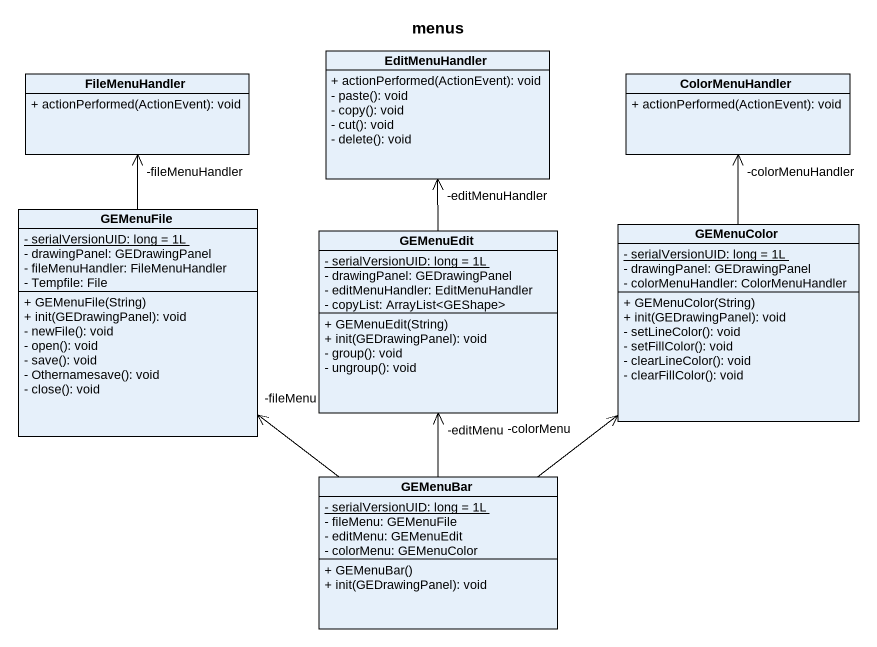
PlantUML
@startuml
title menus
hide circle
hide empty members
skinparam classAttributeIconSize 0
class FileMenuHandler {
  + actionPerformed(ActionEvent): void
}
class EditMenuHandler {
  + actionPerformed(ActionEvent): void
  - paste(): void
  - copy(): void
  - cut(): void
  - delete(): void
}
class ColorMenuHandler {
  + actionPerformed(ActionEvent): void
}
class GEMenuFile {
  {static} - serialVersionUID: long = 1L
  - drawingPanel: GEDrawingPanel
  - fileMenuHandler: FileMenuHandler
  - Tempfile: File
  + GEMenuFile(String)
  + init(GEDrawingPanel): void
  - newFile(): void
  - open(): void
  - save(): void
  - Othernamesave(): void
  - close(): void
}
class GEMenuEdit {
  {static} - serialVersionUID: long = 1L
  - drawingPanel: GEDrawingPanel
  - editMenuHandler: EditMenuHandler
  - copyList: ArrayList<GEShape>
  + GEMenuEdit(String)
  + init(GEDrawingPanel): void
  - group(): void
  - ungroup(): void
}
class GEMenuColor {
  {static} - serialVersionUID: long = 1L
  - drawingPanel: GEDrawingPanel
  - colorMenuHandler: ColorMenuHandler
  + GEMenuColor(String)
  + init(GEDrawingPanel): void
  - setLineColor(): void
  - setFillColor(): void
  - clearLineColor(): void
  - clearFillColor(): void
}
class GEMenuBar {
  {static} - serialVersionUID: long = 1L
  - fileMenu: GEMenuFile
  - editMenu: GEMenuEdit
  - colorMenu: GEMenuColor
  + GEMenuBar()
  + init(GEDrawingPanel): void
}
GEMenuFile -up-> "-fileMenuHandler" FileMenuHandler
GEMenuEdit -up-> "-editMenuHandler" EditMenuHandler
GEMenuColor -up-> "-colorMenuHandler" ColorMenuHandler
GEMenuBar -up-> "-fileMenu" GEMenuFile
GEMenuBar -up-> "-editMenu" GEMenuEdit
GEMenuBar -up-> "-colorMenu" GEMenuColor
@enduml
